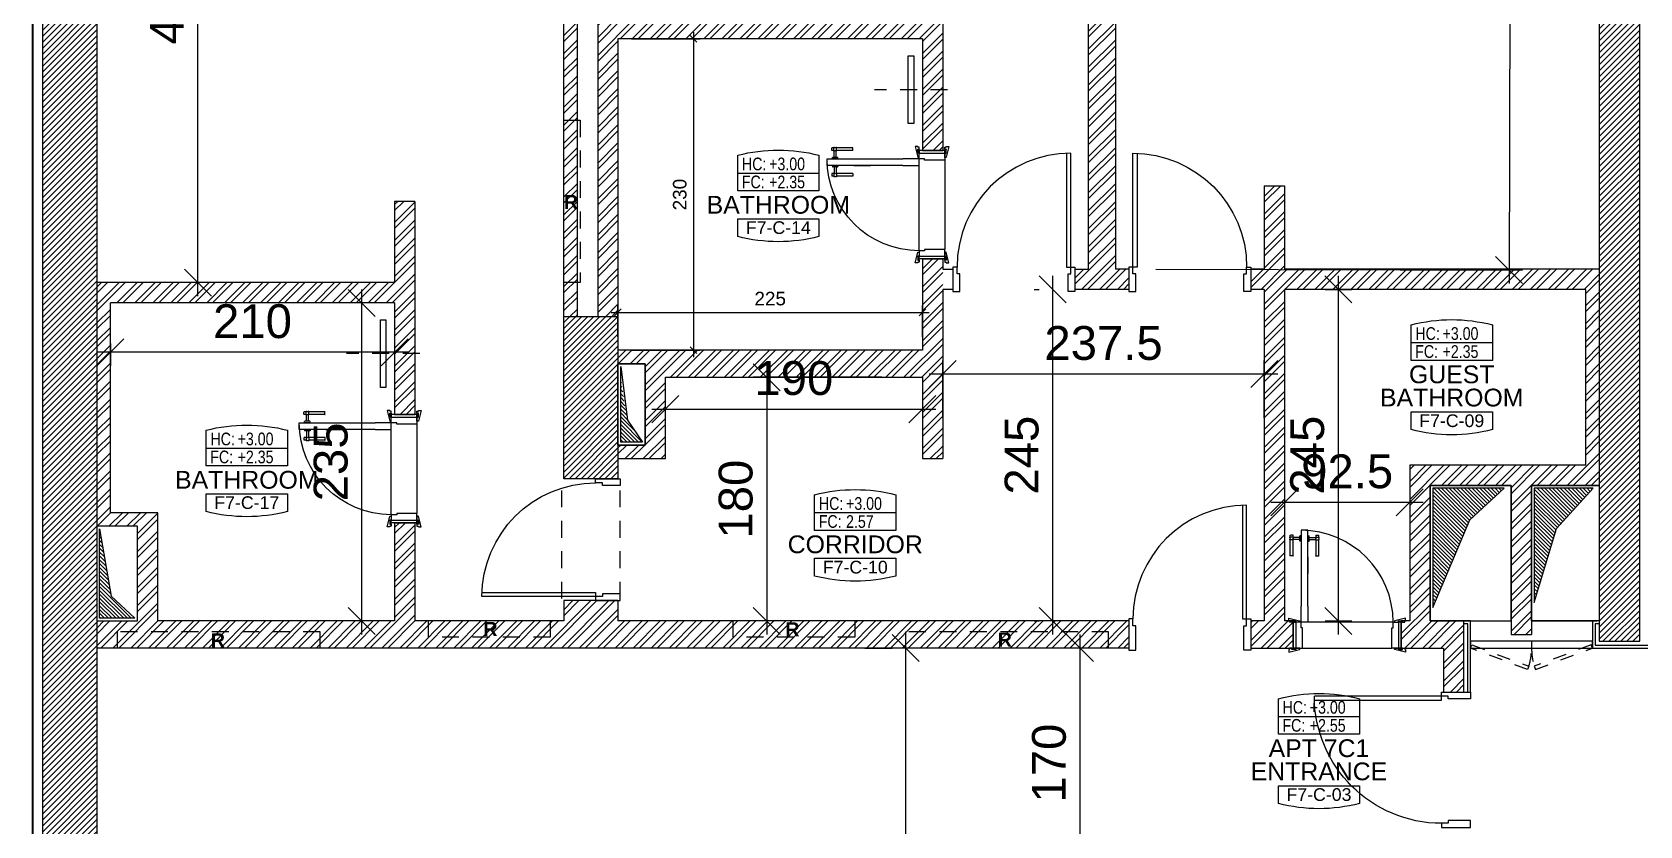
# Model space of a CAD drawing. Header units: metres. Extents: x 0 to 44.4, y -5.9 to 58.5.
# Drawn here: x 0 to 11.88, y 10.29 to 16.15 of the extents above; entities that cross this region are included whole.
import ezdxf
from ezdxf.enums import TextEntityAlignment as Align

# ---------------------------------------------------------------- set-up
doc = ezdxf.new("R2010")
doc.units = ezdxf.units.M
doc.header["$MEASUREMENT"] = 0
doc.header["$PDMODE"] = 3
doc.header["$PDSIZE"] = 0.3
doc.linetypes.add('HIDDEN', pattern=[0.375, 0.25, -0.125])
doc.linetypes.add('HIDDEN2', pattern=[0.1875, 0.125, -0.0625])
doc.layers.get('0').update_dxf_attribs({"linetype": 'CONTINUOUS'})
doc.layers.get('DEFPOINTS').update_dxf_attribs({"linetype": 'CONTINUOUS'})
for name, color, linetype in [('A-ANNO-IDTAG', 7, 'CONTINUOUS'), ('a-dim', 3, 'CONTINUOUS'), ('A-DOORS', 1, 'CONTINUOUS'), ('A-HATCH-CONC', 8, 'CONTINUOUS'), ('A-HATCH-WALL', 8, 'CONTINUOUS'), ('A-heater', 61, 'CONTINUOUS'), ('A-HEATER-axis', 5, 'HIDDEN'), ('A-PORTE', 1, 'CONTINUOUS'), ('A-PROJ-TIL-BATH', 8, 'CONTINUOUS'), ('A-proj-wood', 5, 'CONTINUOUS'), ('A-PROJ1H', 8, 'HIDDEN2'), ('A-PROJECTION', 8, 'CONTINUOUS'), ('A-RADIATEUR HIDDEN', 4, 'HIDDEN2'), ('A-REVETEMENT', 1, 'CONTINUOUS'), ('A-sect-marble', 1, 'CONTINUOUS'), ('a-shaft', 251, 'CONTINUOUS'), ('A-WALL', 4, 'CONTINUOUS'), ('Parcelle$0$N-PLOT', 5, 'CONTINUOUS'), ('S-2ND-3RD-4-5-6TH$0$N-PLOT', 5, 'CONTINUOUS'), ('S-7TH$0$A-SHAFT 7-8', 8, 'CONTINUOUS'), ('S-7TH$0$A-STR 7-8TH', 2, 'CONTINUOUS'), ('S-7TH$0$N-PLOT', 5, 'CONTINUOUS')]:
    doc.layers.add(name, color=color, linetype=linetype)
doc.styles.add('A100-STEXT', font='ARIAL.TTF', dxfattribs={"height": 0.25})
doc.styles.add('BLOCK', font='ARIAL.TTF', dxfattribs={"width": 0.8, "height": 0.25})
doc.styles.get("Standard").update_dxf_attribs({"font": 'ARIALBD.TTF'})
doc.styles.add('STYLE1', font='ARIAL.TTF')
doc.dimstyles.new('A100-DIM', dxfattribs={"dimtxt": 0.25, "dimasz": 0.2, "dimexe": 0.1, "dimexo": 0.3, "dimgap": 0.1, "dimtad": 1, "dimlfac": 100, "dimrnd": 0.5, "dimdsep": 46, "dimtxsty": 'A100-STEXT', "dimblk1": 'OBLIQUE', "dimblk2": 'OBLIQUE', "dimsah": 1, "dimcen": -0.05, "dimdle": 0.1, "dimclrd": 15, "dimclre": 15, "dimclrt": 256, "dimadec": 0, "dimazin": 0, "dimtfac": 0.28, "dimtix": 1, "dimtmove": 2, "dimatfit": 3, "dimldrblk": 'OBLIQUE', "dimfxl": 0, "dimtolj": 1, "dimarcsym": 0})
doc.dimstyles.new('A50-DIM', dxfattribs={"dimtxt": 0.1, "dimasz": 0.05, "dimexe": 0.05, "dimexo": 0.1, "dimgap": 0.05, "dimtad": 1, "dimlfac": 100, "dimrnd": 0.5, "dimdsep": 46, "dimtxsty": 'STYLE1', "dimblk": 'OBLIQUE', "dimcen": 0.05, "dimdle": 0.05, "dimclrd": 35, "dimclre": 35, "dimclrt": 256, "dimadec": 0, "dimazin": 0, "dimtfac": 1.4, "dimtix": 1, "dimtmove": 2, "dimatfit": 3, "dimldrblk": 'OPEN90', "dimfxl": 0, "dimtolj": 1, "dimarcsym": 0})
pattern_1 = [(315, (0, 0), (0.014142136, 0.014142136), [])]

# ---------------------------------------------------------------- blocks, each defined once
blk = doc.blocks.new('IDTAG_2')
at = {"color": 7}
blk.add_line((-0.4, -0.141), (0.4, -0.141), dxfattribs=at)
for points in [[(-0.4, 0.366), (-0.4, 0.716, -0.128676), (0.4, 0.716), (0.4, 0.366)], [(0.4, -0.141), (0.4, -0.316, -0.128676), (-0.4, -0.316), (-0.4, -0.141)]]:
    blk.add_lwpolyline(points, format="xyb", dxfattribs=at)
blk.add_lwpolyline([(-0.4, 0.541), (0.4, 0.541), (0.4, 0.366), (-0.4, 0.366)], close=True, dxfattribs=at)
at = {"color": 7, "style": 'BLOCK', "width": 0.8}
for s, p in [('HC:', (-0.358, 0.568)), ('FC:', (-0.36, 0.391))]:
    blk.add_text(s, height=0.125, dxfattribs=at).set_placement(p)
for p in [(-0.09, 0.568), (-0.09, 0.39)]:
    blk.add_attdef('+0.000', p, '', height=0.125, dxfattribs=at)
at = {"color": 7, "style": 'BLOCK'}
for tag, height, p in [('NAME', 0.175, (0, 0.228)), ('NAME', 0.175, (0, 0)), ('ROOM', 0.125, (0, -0.228))]:
    blk.add_attdef(tag, text='', height=height, dxfattribs=at).set_placement(p, align=Align.MIDDLE)
blk = doc.blocks.new('IDTAG')
at = {"color": 7}
blk.add_line((-0.008, -0.0055), (0.008, -0.0055), dxfattribs=at)
for points in [[(-0.008, 0), (-0.008, 0.007, -0.128676), (0.008, 0.007), (0.008, 0)], [(0.008, -0.0055), (0.008, -0.009, -0.128676), (-0.008, -0.009), (-0.008, -0.0055)]]:
    blk.add_lwpolyline(points, format="xyb", dxfattribs=at)
blk.add_lwpolyline([(-0.008, 0.0035), (0.008, 0.0035), (0.008, 0), (-0.008, 0)], close=True, dxfattribs=at)
at = {"color": 7, "style": 'BLOCK', "width": 0.8}
for s, p in [('HC:', (-0.00716, 0.00404)), ('FC:', (-0.00719, 0.0005))]:
    blk.add_text(s, height=0.0025, dxfattribs=at).set_placement(p)
for p in [(-0.00181, 0.00405), (-0.00181, 0.00049)]:
    blk.add_attdef('+0.000', p, '', height=0.0025, dxfattribs=at)
at = {"color": 7, "style": 'BLOCK'}
for tag, height, p in [('NAME', 0.0035, (0, -0.00275)), ('ROOM', 0.0025, (0, -0.00725))]:
    blk.add_attdef(tag, text='', height=height, dxfattribs=at).set_placement(p, align=Align.MIDDLE)
blk = doc.blocks.new('P90E18D')
at = {"layer": 'A-PORTE'}
for p, q in [((0, 0), (0.05, 0)), ((0, -0.18), (0, 0)), ((0.05, 0), (0.05, -0.13)), ((0.9, 0), (0.85, 0)), ((0.85, 0), (0.85, -0.13)), ((0.9, -0.18), (0.9, 0)), ((0.03, -0.18), (0, -0.18)), ((0.06, -0.18), (0.02, -0.18)), ((0.05, -0.13), (0.03, -0.13)), ((0.03, -0.13), (0.03, -0.18)), ((0.03, -0.18), (0.03, -1.02)), ((0.06, -1.02), (0.06, -0.18)), ((0.85, -0.13), (0.87, -0.13)), ((0.87, -0.13), (0.87, -0.18)), ((0.87, -0.18), (0.9, -0.18))]:
    blk.add_line(p, q, dxfattribs=at)
blk.add_arc((0.03, -0.18), 0.84, 270, 360, dxfattribs=at)
blk = doc.blocks.new('P90E23D')
at = {"layer": 'A-PORTE'}
for p, q in [((0, 0), (0, -0.05)), ((0.23, 0), (0, 0)), ((0.23, -0.03), (0.23, 0)), ((0, -0.05), (0.18, -0.05)), ((0.18, -0.05), (0.18, -0.03)), ((0.18, -0.03), (0.23, -0.03)), ((0, -0.9), (0, -0.85)), ((0, -0.85), (0.18, -0.85)), ((0.23, -0.9), (0, -0.9)), ((0.18, -0.85), (0.18, -0.87)), ((0.18, -0.87), (0.23, -0.87)), ((1.07, -0.84), (0.23, -0.84)), ((0.23, -0.84), (0.23, -0.88)), ((0.23, -0.87), (1.07, -0.87)), ((0.23, -0.87), (0.23, -0.9))]:
    blk.add_line(p, q, dxfattribs=at)
blk.add_arc((0.23, -0.87), 0.84, 0, 90, dxfattribs=at)
blk = doc.blocks.new('P100E21.5D')
at = {"layer": 'A-PORTE'}
for p, q in [((0.03, 0.215), (0.03, 1.155)), ((0.06, 1.155), (0.06, 0.215)), ((0.03, 0.215), (0, 0.215)), ((0, 0.215), (0, 0)), ((0.06, 0.215), (0.02, 0.215)), ((0.03, 0.165), (0.03, 0.215)), ((0.05, 0.165), (0.03, 0.165)), ((0.05, 0), (0.05, 0.165)), ((0.95, 0), (0.95, 0.165)), ((0.95, 0.165), (0.97, 0.165)), ((0.97, 0.215), (1, 0.215)), ((0.97, 0.165), (0.97, 0.215)), ((1, 0.215), (1, 0)), ((0, 0), (0.05, 0)), ((1, 0), (0.95, 0))]:
    blk.add_line(p, q, dxfattribs=at)
blk.add_arc((0.03, 0.215), 0.94, 0, 90, dxfattribs=at)
blk = doc.blocks.new('A$C45807027')
at = {"layer": 'A-DOORS'}
for p, q in [((0, 0.009), (-0.009, -0.019)), ((-0.009, 0.009), (0, -0.019)), ((0.19, 0.009), (0.199, -0.019)), ((0.199, 0.009), (0.19, -0.019)), ((0.68, 0.02), (0.8, 0.02)), ((0.68, 0), (0.68, 0.019)), ((0.8, -0.003), (0.8, 0.023)), ((0.8, 0.023), (0.805, 0.023)), ((0.815, 0.023), (0.82, 0.023)), ((0.82, -0.003), (0.82, 0.023)), ((0.82, 0.02), (0.834, 0.02)), ((0.835, 0), (0.835, 0.019)), ((0.19, -0.11), (0.19, -0.06)), ((0.19, -0.06), (0.31, -0.06)), ((0.31, -0.11), (0.19, -0.11)), ((0.75, -0.06), (0.31, -0.06)), ((0.31, -0.11), (0.75, -0.11)), ((0.673, -0.06), (0.55, -0.06)), ((0.673, -0.11), (0.55, -0.11)), ((0.68, 0), (0.8, 0)), ((0.87, -0.06), (0.75, -0.06)), ((0.75, -0.11), (0.87, -0.11)), ((0.79, -0.06), (0.79, -0.052)), ((0.79, -0.06), (0.83, -0.06)), ((0.79, -0.11), (0.79, -0.118)), ((0.79, -0.11), (0.83, -0.11)), ((0.792, -0.05), (0.828, -0.05)), ((0.8, -0.003), (0.802, -0.003)), ((0.802, -0.05), (0.802, -0.003)), ((0.817, -0.05), (0.817, -0.003)), ((0.817, -0.003), (0.82, -0.003)), ((0.82, 0), (0.834, 0)), ((0.83, -0.06), (0.83, -0.052)), ((0.83, -0.11), (0.83, -0.118)), ((0.87, -0.11), (0.87, -0.06)), ((0.68, -0.17), (0.68, -0.189)), ((0.68, -0.17), (0.8, -0.17)), ((0.68, -0.19), (0.8, -0.19)), ((0.792, -0.12), (0.828, -0.12)), ((0.8, -0.167), (0.8, -0.193)), ((0.8, -0.167), (0.802, -0.167)), ((0.8, -0.193), (0.805, -0.193)), ((0.802, -0.12), (0.802, -0.167)), ((0.815, -0.193), (0.82, -0.193)), ((0.817, -0.12), (0.817, -0.167)), ((0.817, -0.167), (0.82, -0.167)), ((0.82, -0.167), (0.82, -0.193)), ((0.82, -0.17), (0.834, -0.17)), ((0.82, -0.19), (0.834, -0.19)), ((0.835, -0.17), (0.835, -0.189)), ((0, -0.809), (-0.009, -0.781)), ((-0.009, -0.809), (0, -0.781)), ((0.19, -0.809), (0.199, -0.781)), ((0.199, -0.809), (0.19, -0.781))]:
    blk.add_line(p, q, dxfattribs=at)
at = {"layer": 'A-DOORS', "color": 8}
for p, q in [((0, -0.07), (0, -0.73)), ((0.19, -0.74), (0.19, -0.06))]:
    blk.add_line(p, q, dxfattribs=at)
at = {"layer": 'A-DOORS'}
for points in [[(0, 0.01), (0, 0.025), (-0.01, 0.025), (-0.01, 0.03), (-0.03, 0.03), (-0.01, -0.048, 0.381769), (-0.008, -0.05), (0, -0.05), (0, -0.02), (-0.01, -0.02), (-0.01, 0.01), (0, 0.01)], [(0.19, 0.01), (0.19, 0.025), (0.2, 0.025), (0.2, 0.03), (0.22, 0.03), (0.2, -0.048, -0.381769), (0.198, -0.05), (0.19, -0.05), (0.19, -0.02), (0.2, -0.02), (0.2, 0.01), (0.19, 0.01)], [(0, -0.81), (0, -0.825), (-0.01, -0.825), (-0.01, -0.83), (-0.03, -0.83), (-0.01, -0.752, -0.381769), (-0.008, -0.75), (0, -0.75), (0, -0.78), (-0.01, -0.78), (-0.01, -0.81), (0, -0.81)], [(0.19, -0.81), (0.19, -0.825), (0.2, -0.825), (0.2, -0.83), (0.22, -0.83), (0.2, -0.752, 0.381769), (0.198, -0.75), (0.19, -0.75), (0.19, -0.78), (0.2, -0.78), (0.2, -0.81), (0.19, -0.81)]]:
    blk.add_lwpolyline(points, format="xyb", dxfattribs=at)
for points in [[(0, 0.009), (0, -0.019), (-0.009, -0.019), (-0.009, 0.009)], [(0.19, 0.009), (0.19, -0.019), (0.199, -0.019), (0.199, 0.009)], [(0, -0.809), (0, -0.781), (-0.009, -0.781), (-0.009, -0.809)], [(0.19, -0.809), (0.19, -0.781), (0.199, -0.781), (0.199, -0.809)]]:
    blk.add_lwpolyline(points, close=True, dxfattribs=at)
for points in [[(0, 0), (0.19, 0), (0.19, -0.02), (0, -0.02), (0, 0)], [(0.19, -0.02), (0, -0.02), (0, -0.07), (0.15, -0.07)], [(0.15, -0.07), (0.15, -0.06), (0.19, -0.06), (0.19, -0.02)], [(0.19, -0.78), (0, -0.78), (0, -0.73), (0.15, -0.73)], [(0, -0.8), (0.19, -0.8), (0.19, -0.78), (0, -0.78), (0, -0.8)], [(0.15, -0.73), (0.15, -0.74), (0.19, -0.74), (0.19, -0.78)]]:
    blk.add_lwpolyline(points, dxfattribs=at)
blk.add_arc((0.19, -0.06), 0.68, 270.0254, 359.9746, dxfattribs=at)
at = {"layer": 'A-DOORS', "extrusion": (0, 0, -1)}
for centre, major_axis, start_param, end_param in [((0.68, 0.019), (-0.000354, 0.000354), 5.497787, 7.068583), ((0.68, 0), (0.000354, 0.000354), 2.356194, 3.926991), ((0.81, 0.031), (-0.00642, 0.00642), 3.344077, 4.509904), ((0.834, 0.019), (0.000354, 0.000354), -0.785398, 0.785398), ((0.834, 0), (-0.000354, 0.000354), 2.356194, 3.926991), ((0.792, -0.052), (-0.00141, 0.00141), 5.497787, 7.068583), ((0.792, -0.118), (-0.00141, 0.00141), 3.926991, 5.497787), ((0.81, -0.021), (-0.0138, 0.0138), 0.390607, 1.180189), ((0.828, -0.052), (0.00141, 0.00141), -0.785398, 0.785398), ((0.828, -0.118), (-0.00141, 0.00141), 2.356194, 3.926991), ((0.68, -0.17), (-0.000354, 0.000354), 5.497787, 7.068583), ((0.68, -0.189), (0.000354, 0.000354), 2.356194, 3.926991), ((0.81, -0.149), (-0.0138, 0.0138), 3.5322, 4.321782), ((0.81, -0.201), (-0.00642, 0.00642), 0.202485, 1.368312), ((0.834, -0.17), (0.000354, 0.000354), -0.785398, 0.785398), ((0.834, -0.189), (0.000354, 0.000354), 0.785398, 2.356194)]:
    blk.add_ellipse(centre, major_axis=major_axis, ratio=1, start_param=start_param, end_param=end_param, dxfattribs=at)
blk = doc.blocks.new('A$C1C8D3502')
at = {"layer": 'A-heater'}
blk.add_lwpolyline([(0, -0.5), (0, 0), (-0.04, 0), (-0.04, -0.5)], close=True, dxfattribs=at)
at = {"layer": 'A-HEATER-axis', "ltscale": 0.5}
blk.add_line((-0.29, -0.25), (0.25, -0.25), dxfattribs=at)
blk = doc.blocks.new('_OBLIQUE')
at = {"color": 0, "linetype": 'ByBlock'}
blk.add_line((-0.5, -0.5), (0.5, 0.5), dxfattribs=at)
blk = doc.blocks.new('*D972')
at = {"layer": 'a-dim', "color": 15, "lineweight": -2}
for p, q in [((7.741, 11.7), (7.741, 9.8)), ((7.653, 11.6), (7.641, 11.6)), ((7.653, 9.9), (7.641, 9.9))]:
    blk.add_line(p, q, dxfattribs=at)
at = {"layer": 'DEFPOINTS', "color": 0}
for p in [(7.953, 11.6), (7.741, 9.9), (7.953, 9.9)]:
    blk.add_point(p, dxfattribs=at)
at = {"layer": 'a-dim', "color": 15, "lineweight": -2, "xscale": 0.2, "yscale": 0.2, "zscale": 0.2}
for p, rotation in [((7.741, 11.6), 90), ((7.741, 9.9), 270)]:
    blk.add_blockref('_OBLIQUE', p, dxfattribs=dict(at, rotation=rotation))
at = {"layer": 'a-dim', "insert": (7.514, 10.75), "char_height": 0.25, "attachment_point": 5, "rotation": 90, "style": 'A100-STEXT'}
blk.add_mtext('\\A1;170', dxfattribs=at)
blk = doc.blocks.new('*D974')
at = {"layer": 'a-dim', "color": 15, "lineweight": -2}
for p, q in [((6.453, 11.7), (6.453, 5.715)), ((6.153, 11.6), (6.353, 11.6)), ((6.153, 5.815), (6.353, 5.815))]:
    blk.add_line(p, q, dxfattribs=at)
at = {"layer": 'DEFPOINTS', "color": 0}
for p in [(6.453, 11.6), (6.453, 5.815), (6.453, 5.815)]:
    blk.add_point(p, dxfattribs=at)
at = {"layer": 'a-dim', "color": 15, "lineweight": -2, "xscale": 0.2, "yscale": 0.2, "zscale": 0.2}
for p, rotation in [((6.453, 11.6), 90), ((6.453, 5.815), 270)]:
    blk.add_blockref('_OBLIQUE', p, dxfattribs=dict(at, rotation=rotation))
at = {"layer": 'a-dim', "insert": (6.226, 8.707), "char_height": 0.25, "attachment_point": 5, "rotation": 90, "style": 'A100-STEXT'}
blk.add_mtext('\\A1;578.5', dxfattribs=at)
blk = doc.blocks.new('*D975')
at = {"layer": 'a-dim', "color": 15, "lineweight": -2}
for p, q in [((2.378, 14.15), (2.334, 14.15)), ((2.434, 14.25), (2.434, 11.7)), ((2.378, 11.8), (2.334, 11.8))]:
    blk.add_line(p, q, dxfattribs=at)
at = {"layer": 'DEFPOINTS', "color": 0}
for p in [(2.678, 14.15), (2.434, 11.8), (2.678, 11.8)]:
    blk.add_point(p, dxfattribs=at)
at = {"layer": 'a-dim', "color": 15, "lineweight": -2, "xscale": 0.2, "yscale": 0.2, "zscale": 0.2}
for p, rotation in [((2.434, 14.15), 90), ((2.434, 11.8), 270)]:
    blk.add_blockref('_OBLIQUE', p, dxfattribs=dict(at, rotation=rotation))
at = {"layer": 'a-dim', "insert": (2.207, 12.975), "char_height": 0.25, "attachment_point": 5, "rotation": 90, "style": 'A100-STEXT'}
blk.add_mtext('\\A1;235', dxfattribs=at)
blk = doc.blocks.new('*D976')
at = {"layer": 'a-dim', "color": 15, "lineweight": -2}
for p, q in [((2.778, 13.785), (0.478, 13.785)), ((0.578, 13.85), (0.578, 13.685)), ((2.678, 13.85), (2.678, 13.685))]:
    blk.add_line(p, q, dxfattribs=at)
at = {"layer": 'DEFPOINTS', "color": 0}
for p in [(0.578, 14.15), (2.678, 14.15), (0.578, 13.785)]:
    blk.add_point(p, dxfattribs=at)
at = {"layer": 'a-dim', "color": 15, "lineweight": -2, "xscale": 0.2, "yscale": 0.2, "zscale": 0.2}
for p, rotation in [((0.578, 13.785), 180.0000000000066), ((2.678, 13.785), 6.6347e-12)]:
    blk.add_blockref('_OBLIQUE', p, dxfattribs=dict(at, rotation=rotation))
at = {"layer": 'a-dim', "insert": (1.628, 14.013), "char_height": 0.25, "attachment_point": 5, "style": 'A100-STEXT'}
blk.add_mtext('\\A1;210', dxfattribs=at)
blk = doc.blocks.new('*D977')
at = {"layer": 'a-dim', "color": 15, "lineweight": -2}
for p, q in [((1.225, 14.2), (1.225, 18.5)), ((2.378, 18.4), (1.125, 18.4)), ((2.378, 14.3), (1.125, 14.3))]:
    blk.add_line(p, q, dxfattribs=at)
at = {"layer": 'DEFPOINTS', "color": 0}
for p in [(1.225, 18.4), (2.678, 18.4), (2.678, 14.3)]:
    blk.add_point(p, dxfattribs=at)
at = {"layer": 'a-dim', "color": 15, "lineweight": -2, "xscale": 0.2, "yscale": 0.2, "zscale": 0.2}
for p, rotation in [((1.225, 18.4), 90), ((1.225, 14.3), 270)]:
    blk.add_blockref('_OBLIQUE', p, dxfattribs=dict(at, rotation=rotation))
at = {"layer": 'a-dim', "insert": (0.997, 16.35), "char_height": 0.25, "attachment_point": 5, "rotation": 90, "style": 'A100-STEXT'}
blk.add_mtext('\\A1;410', dxfattribs=at)
blk = doc.blocks.new('*D982')
at = {"layer": 'a-dim', "color": 15, "lineweight": -2}
for p, q in [((10.928, 20.458), (10.912, 14.293)), ((8.318, 20.364), (11.027, 20.357)), ((8.303, 14.399), (11.012, 14.392))]:
    blk.add_line(p, q, dxfattribs=at)
at = {"layer": 'DEFPOINTS', "color": 0}
for p in [(8.018, 20.365), (8.003, 14.4), (10.912, 14.393)]:
    blk.add_point(p, dxfattribs=at)
at = {"layer": 'a-dim', "color": 15, "lineweight": -2, "xscale": 0.2, "yscale": 0.2, "zscale": 0.2}
for p, rotation in [((10.927, 20.358), 89.85592039207377), ((10.912, 14.393), 269.8559203920738)]:
    blk.add_blockref('_OBLIQUE', p, dxfattribs=dict(at, rotation=rotation))
at = {"layer": 'a-dim', "insert": (10.692, 17.376), "char_height": 0.25, "attachment_point": 5, "rotation": 89.8559, "style": 'A100-STEXT'}
blk.add_mtext('\\A1;596.5', dxfattribs=at)
blk = doc.blocks.new('*D983')
at = {"layer": 'a-dim', "color": 15, "lineweight": -2}
for p, q in [((10.278, 12.676), (9.153, 12.676)), ((9.253, 12.65), (9.253, 12.576)), ((10.178, 12.65), (10.178, 12.576))]:
    blk.add_line(p, q, dxfattribs=at)
at = {"layer": 'DEFPOINTS', "color": 0}
for p in [(9.253, 12.95), (10.178, 12.95), (9.253, 12.676)]:
    blk.add_point(p, dxfattribs=at)
at = {"layer": 'a-dim', "color": 15, "lineweight": -2, "xscale": 0.2, "yscale": 0.2, "zscale": 0.2}
for p, rotation in [((9.253, 12.676), 179.9999999995066), ((10.178, 12.676), 359.9999999995066)]:
    blk.add_blockref('_OBLIQUE', p, dxfattribs=dict(at, rotation=rotation))
at = {"layer": 'a-dim', "insert": (9.716, 12.904), "char_height": 0.25, "attachment_point": 5, "style": 'A100-STEXT'}
blk.add_mtext('\\A1;92.5', dxfattribs=at)
blk = doc.blocks.new('*D984')
at = {"layer": 'a-dim', "color": 15, "lineweight": -2}
for p, q in [((9.65, 14.35), (9.65, 11.7)), ((9.553, 14.25), (9.75, 14.25)), ((9.553, 11.8), (9.75, 11.8))]:
    blk.add_line(p, q, dxfattribs=at)
at = {"layer": 'DEFPOINTS', "color": 0}
for p in [(9.253, 14.25), (9.253, 11.8), (9.65, 11.8)]:
    blk.add_point(p, dxfattribs=at)
at = {"layer": 'a-dim', "color": 15, "lineweight": -2, "xscale": 0.2, "yscale": 0.2, "zscale": 0.2}
for p, rotation in [((9.65, 14.25), 90), ((9.65, 11.8), 270)]:
    blk.add_blockref('_OBLIQUE', p, dxfattribs=dict(at, rotation=rotation))
at = {"layer": 'a-dim', "insert": (9.422, 13.025), "char_height": 0.25, "attachment_point": 5, "rotation": 90, "style": 'A100-STEXT'}
blk.add_mtext('\\A1;245', dxfattribs=at)
blk = doc.blocks.new('*D985')
at = {"layer": 'A-HATCH-WALL', "color": 35, "lineweight": -2, "ltscale": 4}
for p, q in [((4.428, 16.1), (4.936, 16.1)), ((4.886, 16.15), (4.886, 13.75)), ((4.428, 13.8), (4.936, 13.8))]:
    blk.add_line(p, q, dxfattribs=at)
at = {"layer": 'DEFPOINTS', "color": 0, "ltscale": 4}
for p in [(4.328, 16.1), (4.328, 13.8), (4.886, 13.8)]:
    blk.add_point(p, dxfattribs=at)
at = {"layer": 'A-HATCH-WALL', "color": 35, "lineweight": -2, "ltscale": 4, "xscale": 0.05, "yscale": 0.05, "zscale": 0.05}
for p, rotation in [((4.886, 16.1), 90), ((4.886, 13.8), 270)]:
    blk.add_blockref('_OBLIQUE', p, dxfattribs=dict(at, rotation=rotation))
at = {"layer": 'A-HATCH-WALL', "ltscale": 4, "insert": (4.785, 14.95), "char_height": 0.1, "attachment_point": 5, "rotation": 90, "style": 'STYLE1'}
blk.add_mtext('\\A1;230', dxfattribs=at)
blk = doc.blocks.new('_Open90')
at = {"color": 0, "linetype": 'ByBlock', "lineweight": -2}
for p, q in [((0, 0), (-1, 0)), ((-0.5, 0.5), (0, 0)), ((0, 0), (-0.5, -0.5))]:
    blk.add_line(p, q, dxfattribs=at)
blk = doc.blocks.new('*D986')
at = {"layer": 'A-HATCH-WALL', "color": 35, "lineweight": -2, "ltscale": 4}
for p, q in [((4.278, 14.08), (6.628, 14.08)), ((4.328, 13.9), (4.328, 14.13)), ((6.578, 13.9), (6.578, 14.13))]:
    blk.add_line(p, q, dxfattribs=at)
at = {"layer": 'DEFPOINTS', "color": 0, "ltscale": 4}
for p in [(6.578, 14.08), (4.328, 13.8), (6.578, 13.8)]:
    blk.add_point(p, dxfattribs=at)
at = {"layer": 'A-HATCH-WALL', "color": 35, "lineweight": -2, "ltscale": 4, "xscale": 0.05, "yscale": 0.05, "zscale": 0.05, "rotation": 180}
blk.add_blockref('_OBLIQUE', (4.328, 14.08), dxfattribs=at)
at = {"layer": 'A-HATCH-WALL', "color": 35, "lineweight": -2, "ltscale": 4, "xscale": 0.05, "yscale": 0.05, "zscale": 0.05}
blk.add_blockref('_OBLIQUE', (6.578, 14.08), dxfattribs=at)
at = {"layer": 'A-HATCH-WALL', "ltscale": 4, "insert": (5.453, 14.181), "char_height": 0.1, "attachment_point": 5, "style": 'STYLE1'}
blk.add_mtext('\\A1;225', dxfattribs=at)
blk = doc.blocks.new('*D987')
at = {"layer": 'a-dim', "color": 15, "lineweight": -2}
for p, q in [((4.578, 13.365), (6.678, 13.365)), ((4.678, 13.3), (4.678, 13.265)), ((6.578, 13.3), (6.578, 13.265))]:
    blk.add_line(p, q, dxfattribs=at)
at = {"layer": 'DEFPOINTS', "color": 0}
for p in [(4.678, 13.6), (6.578, 13.6), (6.578, 13.365)]:
    blk.add_point(p, dxfattribs=at)
at = {"layer": 'a-dim', "color": 15, "lineweight": -2, "xscale": 0.2, "yscale": 0.2, "zscale": 0.2, "rotation": 180}
blk.add_blockref('_OBLIQUE', (4.678, 13.365), dxfattribs=at)
at = {"layer": 'a-dim', "color": 15, "lineweight": -2, "xscale": 0.2, "yscale": 0.2, "zscale": 0.2}
blk.add_blockref('_OBLIQUE', (6.578, 13.365), dxfattribs=at)
at = {"layer": 'a-dim', "insert": (5.628, 13.593), "char_height": 0.25, "attachment_point": 5, "style": 'A100-STEXT'}
blk.add_mtext('\\A1;190', dxfattribs=at)
blk = doc.blocks.new('*D988')
at = {"layer": 'a-dim', "color": 15, "lineweight": -2}
for p, q in [((5.427, 13.7), (5.427, 11.7)), ((6.278, 13.6), (5.327, 13.6)), ((6.278, 11.8), (5.327, 11.8))]:
    blk.add_line(p, q, dxfattribs=at)
at = {"layer": 'DEFPOINTS', "color": 0}
for p in [(6.578, 13.6), (5.427, 11.8), (6.578, 11.8)]:
    blk.add_point(p, dxfattribs=at)
at = {"layer": 'a-dim', "color": 15, "lineweight": -2, "xscale": 0.2, "yscale": 0.2, "zscale": 0.2}
for p, rotation in [((5.427, 13.6), 90), ((5.427, 11.8), 270)]:
    blk.add_blockref('_OBLIQUE', p, dxfattribs=dict(at, rotation=rotation))
at = {"layer": 'a-dim', "insert": (5.199, 12.7), "char_height": 0.25, "attachment_point": 5, "rotation": 90, "style": 'A100-STEXT'}
blk.add_mtext('\\A1;180', dxfattribs=at)
blk = doc.blocks.new('*D989')
at = {"layer": 'a-dim', "color": 15, "lineweight": -2}
for p, q in [((6.728, 13.3), (6.728, 13.725)), ((9.103, 13.3), (9.103, 13.725)), ((6.628, 13.625), (9.203, 13.625))]:
    blk.add_line(p, q, dxfattribs=at)
at = {"layer": 'DEFPOINTS', "color": 0}
for p in [(9.103, 13.625), (6.728, 13), (9.103, 13)]:
    blk.add_point(p, dxfattribs=at)
at = {"layer": 'a-dim', "color": 15, "lineweight": -2, "xscale": 0.2, "yscale": 0.2, "zscale": 0.2, "rotation": 180}
blk.add_blockref('_OBLIQUE', (6.728, 13.625), dxfattribs=at)
at = {"layer": 'a-dim', "color": 15, "lineweight": -2, "xscale": 0.2, "yscale": 0.2, "zscale": 0.2}
blk.add_blockref('_OBLIQUE', (9.103, 13.625), dxfattribs=at)
at = {"layer": 'a-dim', "insert": (7.916, 13.852), "char_height": 0.25, "attachment_point": 5, "style": 'A100-STEXT'}
blk.add_mtext('\\A1;237.5', dxfattribs=at)
blk = doc.blocks.new('*D990')
at = {"layer": 'a-dim', "color": 15, "lineweight": -2}
for p, q in [((7.54, 14.35), (7.54, 11.7)), ((7.403, 14.25), (7.44, 14.25)), ((7.403, 11.8), (7.44, 11.8))]:
    blk.add_line(p, q, dxfattribs=at)
at = {"layer": 'DEFPOINTS', "color": 0}
for p in [(7.703, 14.25), (7.54, 11.8), (7.703, 11.8)]:
    blk.add_point(p, dxfattribs=at)
at = {"layer": 'a-dim', "color": 15, "lineweight": -2, "xscale": 0.2, "yscale": 0.2, "zscale": 0.2}
for p, rotation in [((7.54, 14.25), 90), ((7.54, 11.8), 270)]:
    blk.add_blockref('_OBLIQUE', p, dxfattribs=dict(at, rotation=rotation))
at = {"layer": 'a-dim', "insert": (7.312, 13.025), "char_height": 0.25, "attachment_point": 5, "rotation": 90, "style": 'A100-STEXT'}
blk.add_mtext('\\A1;245', dxfattribs=at)

msp = doc.modelspace()

# ---------------------------------------------------------------- hatches: boundary and pattern name
at = {"layer": 'A-HATCH-CONC', "ltscale": 4}
h = msp.add_hatch(dxfattribs=at)
h.set_pattern_fill('ANSI31', color=256, scale=0.25, style=0)
h.paths.add_polyline_path([(0.47837, 19.98), (0.07837, 19.98), (0.07837, 3.57), (2.02837, 3.57), (4.22837, 3.87), (4.22837, 5.8), (3.92837, 5.8), (3.92837, 4.13187), (2.00801, 3.87), (0.47837, 3.87)])
h = msp.add_hatch(dxfattribs=at)
h.set_pattern_fill('ANSI31', color=256, scale=0.25, style=0)
h.paths.add_polyline_path([(11.87837, 17.25), (15.47837, 17.25), (15.47837, 11.65), (15.77837, 11.65), (15.77837, 19.28), (15.47837, 19.28), (15.47837, 17.55), (11.87837, 17.55), (11.87837, 19.28), (11.57837, 19.28), (11.57837, 11.65), (11.87837, 11.65)])
h = msp.add_hatch(dxfattribs=at)
h.set_pattern_fill('ANSI31', color=256, scale=0.25, style=0)
h.paths.add_polyline_path([(4.32837, 14.05), (3.92837, 14.05), (3.92837, 12.85), (4.32837, 12.85)])
at = {"layer": 'A-HATCH-WALL'}
h = msp.add_hatch(dxfattribs=at)
h.set_pattern_fill('ANSI32', color=256, scale=0.25, style=0)
h.paths.add_polyline_path([(8.00337, 20.365), (7.80337, 20.365), (7.80337, 14.4), (7.70337, 14.4), (7.70337, 14.25), (8.10337, 14.25), (8.10337, 14.4), (8.00337, 14.4)])
h = msp.add_hatch(dxfattribs=at)
h.set_pattern_fill('ANSI32', color=256, scale=0.25, style=0)
h.paths.add_polyline_path([(4.32837, 16.1), (6.57837, 16.1), (6.57837, 15.725), (6.72837, 15.725), (6.72837, 16.85), (6.57837, 16.85), (6.57837, 16.25), (4.32837, 16.25), (4.32837, 17.25), (4.17837, 17.25), (4.17837, 14.05), (4.32837, 14.05)])
h.paths.add_polyline_path([(4.02837, 17.25), (3.92837, 17.25), (3.92837, 14.05), (4.02837, 14.05)])
h.paths.add_polyline_path([(6.72837, 15.725), (6.57837, 15.725), (6.57837, 15.275), (6.72837, 15.275)], flags=17)
h = msp.add_hatch(dxfattribs=at)
h.set_pattern_fill('ANSI32', color=256, scale=0.25, style=0)
h.paths.add_polyline_path([(10.57837, 11.8), (10.32837, 11.8), (10.32837, 12.8), (10.92837, 12.8), (10.92837, 11.7), (11.07837, 11.7), (11.07837, 12.8), (11.57837, 12.8), (11.57837, 14.4), (9.25337, 14.4), (9.25337, 15.015), (9.10337, 15.015), (9.10337, 14.4), (9.00337, 14.4), (9.00337, 14.25), (9.10337, 14.25), (9.10337, 11.8), (9.00337, 11.8), (9.00337, 11.6), (9.31587, 11.6), (9.31587, 11.8), (9.25337, 11.8), (9.25337, 14.25), (11.47837, 14.25), (11.47837, 12.95), (10.17837, 12.95), (10.17837, 11.8), (10.11587, 11.8), (10.11587, 11.6), (10.42837, 11.6), (10.42837, 11.275), (10.57837, 11.275)])
h = msp.add_hatch(dxfattribs=at)
h.set_pattern_fill('ANSI32', color=256, scale=0.25, style=0)
h.paths.add_polyline_path([(8.10337, 11.8), (4.32837, 11.8), (4.32837, 11.95), (3.92837, 11.95), (3.92837, 11.8), (2.82837, 11.8), (2.82837, 12.525), (2.67837, 12.525), (2.67837, 11.8), (0.92837, 11.8), (0.92837, 12.6), (0.57837, 12.6), (0.57837, 14.15), (2.67837, 14.15), (2.67837, 13.775), (2.82837, 13.775), (2.82837, 14.9), (2.67837, 14.9), (2.67837, 14.3), (0.47837, 14.3), (0.47837, 12.5), (0.77837, 12.5), (0.77837, 11.8), (0.47837, 11.8), (0.47837, 11.6), (8.10337, 11.6)])
h.paths.add_polyline_path([(2.82837, 13.775), (2.67837, 13.775), (2.67837, 13.325), (2.82837, 13.325)], flags=17)
h = msp.add_hatch(dxfattribs=at)
h.set_pattern_fill('ANSI32', color=256, scale=0.25, style=0)
h.paths.add_polyline_path([(4.67837, 13.6), (6.57837, 13.6), (6.57837, 13), (6.72837, 13), (6.72837, 14.475), (6.57837, 14.475), (6.57837, 13.8), (4.32837, 13.8), (4.32837, 13.7), (4.52837, 13.7), (4.52837, 13.1), (4.32837, 13.1), (4.32837, 13), (4.67837, 13)])
at = {"layer": 'a-shaft'}
h = msp.add_hatch(dxfattribs=at)
h.set_pattern_fill('_USER,_O', color=256, scale=0.02, angle=315, pattern_type=0)
h.set_pattern_definition([(315, (-338372.646732, -23742.271716), (0.0141421356237, 0.0141421356237), [])])
h.paths.add_polyline_path([(4.34837, 13.12), (4.50837, 13.12), (4.39784, 13.28401), (4.34837, 13.58)])
h = msp.add_hatch(dxfattribs=at)
h.set_pattern_fill('_USER', color=256, scale=0.02, angle=315, style=0, pattern_type=0)
h.set_pattern_definition(pattern_1)
h.paths.add_polyline_path([(10.62182, 12.54822), (10.87666, 12.78), (10.34837, 12.78), (10.34837, 11.899)])
h = msp.add_hatch(dxfattribs=at)
h.set_pattern_fill('_USER', color=256, scale=0.02, angle=315, style=0, pattern_type=0)
h.set_pattern_definition(pattern_1)
h.paths.add_polyline_path([(11.26259, 12.48321), (11.53308, 12.78), (11.09837, 12.78), (11.09837, 11.93618)])
h = msp.add_hatch(dxfattribs=at)
h.set_pattern_fill('_USER,_O', color=256, scale=0.02, angle=315, pattern_type=0)
h.set_pattern_definition([(315, (-338376.396732, -23743.371716), (0.0141421356237, 0.0141421356237), [])])
h.paths.add_polyline_path([(0.58365, 11.98401), (0.49837, 12.48), (0.49837, 11.82), (0.75837, 11.82)])

# ---------------------------------------------------------------- linework, layer by layer
at = {"layer": 'A-DOORS', "ltscale": 4}
msp.add_line((11.07837, 11.65), (11.07837, 11.6), dxfattribs=at)
at = {"layer": 'A-DOORS'}
msp.add_lwpolyline([(11.52837, 11.65), (10.62837, 11.65), (10.62837, 11.6), (11.52837, 11.6)], close=True, dxfattribs=at)
at = {"layer": 'A-DOORS', "linetype": 'HIDDEN2', "ltscale": 0.5}
for points in [[(10.63717, 11.6234), (11.05834, 11.4649), (11.04953, 11.44151), (10.62837, 11.6)], [(11.51956, 11.6234), (11.0984, 11.4649), (11.1072, 11.44151), (11.52837, 11.6)]]:
    msp.add_lwpolyline(points, close=True, dxfattribs=at)
for centre, start, end in [((10.59626, 11.60245), 343.4238, 359.709064), ((11.56048, 11.60245), 180.290936, 196.5762)]:
    msp.add_arc(centre, 0.48212, start, end, dxfattribs=at)
at = {"layer": 'A-PORTE'}
for p, q in [((7.64337, 15.255), (7.64337, 14.415)), ((7.67337, 14.415), (7.67337, 15.255)), ((6.83337, 14.415), (6.80337, 14.415)), ((6.80337, 14.415), (6.80337, 14.235)), ((6.83337, 14.365), (6.83337, 14.415)), ((7.64337, 14.415), (7.68337, 14.415)), ((7.67337, 14.415), (7.70337, 14.415)), ((7.67337, 14.365), (7.67337, 14.415)), ((7.70337, 14.415), (7.70337, 14.235)), ((6.85337, 14.365), (6.83337, 14.365)), ((6.85337, 14.235), (6.85337, 14.365)), ((7.65337, 14.235), (7.65337, 14.365)), ((7.65337, 14.365), (7.67337, 14.365)), ((6.80337, 14.235), (6.85337, 14.235)), ((7.70337, 14.235), (7.65337, 14.235))]:
    msp.add_line(p, q, dxfattribs=at)
msp.add_arc((7.67337, 14.415), 0.84, 90, 180, dxfattribs=at)
at = {"layer": 'A-proj-wood'}
for points in [[(10.62837, 11.275), (10.62837, 11.8), (10.57837, 11.8)], [(10.60837, 11.275), (10.60837, 11.78), (10.57837, 11.78)]]:
    msp.add_lwpolyline(points, dxfattribs=at)
at = {"layer": 'A-PROJ1H'}
for p, q in [((3.91337, 11.965), (3.91337, 12.835)), ((4.34337, 11.965), (4.34337, 12.835))]:
    msp.add_line(p, q, dxfattribs=at)
at = {"layer": 'A-PROJECTION', "ltscale": 4}
for p, q in [((10.59337, 11.8), (10.92837, 11.8)), ((11.07837, 11.8), (11.56337, 11.8))]:
    msp.add_line(p, q, dxfattribs=at)
at = {"layer": 'A-RADIATEUR HIDDEN'}
for points in [[(3.92837, 15.5), (4.04837, 15.5), (4.04837, 14.3), (3.92837, 14.3)], [(3.82837, 11.8), (3.82837, 11.68), (2.92837, 11.68), (2.92837, 11.8)], [(6.07837, 11.8), (6.07837, 11.68), (5.17837, 11.68), (5.17837, 11.8)], [(2.12837, 11.6), (2.12837, 11.72), (0.62837, 11.72), (0.62837, 11.6)], [(7.95337, 11.6), (7.95337, 11.72), (6.45337, 11.72), (6.45337, 11.6)]]:
    msp.add_lwpolyline(points, dxfattribs=at)
at = {"layer": 'A-REVETEMENT'}
msp.add_line((0.00837, 3.5), (0.00837, 20.05), dxfattribs=at)
at = {"layer": 'A-sect-marble'}
for points in [[(11.57837, 11.8), (11.52837, 11.8), (11.52837, 11.6), (11.97837, 11.6)], [(11.57837, 11.78), (11.54837, 11.78), (11.54837, 11.62), (11.97837, 11.62)]]:
    msp.add_lwpolyline(points, dxfattribs=at)
at = {"layer": 'a-shaft'}
for points in [[(4.34837, 13.68), (4.39784, 13.28401), (4.50837, 13.12), (4.34837, 13.12), (4.34837, 13.68)], [(0.49837, 12.48), (0.58365, 11.98401), (0.75837, 11.82), (0.49837, 11.82), (0.49837, 12.48)]]:
    msp.add_lwpolyline(points, dxfattribs=at)
for points in [[(10.87666, 12.78), (10.34837, 12.78), (10.34837, 11.899), (10.62182, 12.54822)], [(11.53308, 12.78), (11.09837, 12.78), (11.09837, 11.93618), (11.26259, 12.48321)]]:
    msp.add_lwpolyline(points, close=True, dxfattribs=at)
at = {"layer": 'A-WALL'}
for p, q in [((7.80337, 20.365), (7.80337, 14.4)), ((8.00337, 20.365), (8.00337, 14.4)), ((3.92837, 14.05), (3.92837, 17.25)), ((4.02837, 14.05), (4.02837, 17.25)), ((4.17837, 17.25), (4.17837, 14.05)), ((6.72837, 16.85), (6.72837, 15.275)), ((4.32837, 16.1), (4.32837, 14.05)), ((6.57837, 16.1), (4.32837, 16.1)), ((6.57837, 16.1), (6.57837, 15.275)), ((6.57837, 15.275), (6.72837, 15.275)), ((9.10337, 15.015), (9.25337, 15.015)), ((9.10337, 15.015), (9.10337, 14.4)), ((9.25337, 15.015), (9.25337, 14.4)), ((2.67837, 14.9), (2.67837, 14.3)), ((2.82837, 14.9), (2.67837, 14.9)), ((2.82837, 14.9), (2.82837, 13.325)), ((6.57837, 14.475), (6.72837, 14.475)), ((6.57837, 14.475), (6.57837, 13.8)), ((6.72837, 14.475), (6.72837, 14.4)), ((6.72837, 14.4), (6.80337, 14.4)), ((6.80337, 14.4), (6.80337, 14.25)), ((7.70337, 14.4), (7.70337, 14.25)), ((7.70337, 14.4), (7.80337, 14.4)), ((8.10337, 14.4), (8.00337, 14.4)), ((8.10337, 14.4), (8.10337, 14.25)), ((9.00337, 14.4), (9.00337, 14.25)), ((9.10337, 14.4), (9.00337, 14.4)), ((11.57837, 14.4), (9.25337, 14.4)), ((2.67837, 14.3), (0.47837, 14.3)), ((2.67837, 14.15), (0.57837, 14.15)), ((2.67837, 14.15), (2.67837, 13.325)), ((6.80337, 14.25), (6.72837, 14.25)), ((6.72837, 14.25), (6.72837, 13)), ((8.10337, 14.25), (7.70337, 14.25)), ((9.10337, 14.25), (9.00337, 14.25)), ((9.10337, 14.25), (9.10337, 11.8)), ((11.47837, 14.25), (9.25337, 14.25)), ((9.25337, 14.25), (9.25337, 11.8)), ((11.47837, 12.95), (11.47837, 14.25)), ((6.57837, 13.8), (4.32837, 13.8)), ((4.52837, 13.7), (4.32837, 13.7)), ((4.52837, 13.1), (4.52837, 13.7)), ((4.67837, 13), (4.67837, 13.6)), ((4.67837, 13.6), (6.57837, 13.6)), ((6.57837, 13.6), (6.57837, 13)), ((2.67837, 13.325), (2.82837, 13.325)), ((4.52837, 13.1), (4.32837, 13.1)), ((4.32837, 13), (4.67837, 13)), ((6.57837, 13), (6.72837, 13)), ((11.47837, 12.95), (10.17837, 12.95)), ((10.17837, 12.95), (10.17837, 11.8)), ((10.32837, 11.8), (10.32837, 12.8)), ((10.32837, 12.8), (10.92837, 12.8)), ((10.92837, 12.8), (10.92837, 11.7)), ((11.57837, 12.8), (11.07837, 12.8)), ((11.07837, 12.8), (11.07837, 11.7)), ((0.92837, 12.6), (0.57837, 12.6)), ((0.92837, 11.8), (0.92837, 12.6)), ((2.67837, 12.525), (2.82837, 12.525)), ((2.67837, 12.525), (2.67837, 11.8)), ((2.82837, 12.525), (2.82837, 11.8)), ((4.32837, 11.95), (3.92837, 11.95)), ((3.92837, 11.95), (3.92837, 11.8)), ((4.32837, 11.95), (4.32837, 11.8)), ((2.67837, 11.8), (0.92837, 11.8)), ((3.92837, 11.8), (2.82837, 11.8)), ((8.10337, 11.8), (4.32837, 11.8)), ((8.10337, 11.8), (8.10337, 11.6)), ((9.10337, 11.8), (9.00337, 11.8)), ((9.00337, 11.8), (9.00337, 11.6)), ((9.31587, 11.8), (9.25337, 11.8)), ((9.31587, 11.8), (9.31587, 11.6)), ((10.17837, 11.8), (10.11587, 11.8)), ((10.11587, 11.8), (10.11587, 11.6)), ((10.57837, 11.8), (10.32837, 11.8)), ((10.57837, 11.275), (10.57837, 11.8)), ((10.92837, 11.7), (11.07837, 11.7)), ((8.10337, 11.6), (0.47837, 11.6)), ((9.00337, 11.6), (9.31587, 11.6)), ((10.11587, 11.6), (10.42837, 11.6)), ((10.42837, 11.6), (10.42837, 11.275)), ((10.42837, 11.275), (10.57837, 11.275))]:
    msp.add_line(p, q, dxfattribs=at)
msp.add_lwpolyline([(0.57837, 12.6), (0.57837, 14.15)], dxfattribs=at)
at = {"layer": 'A-WALL', "ltscale": 4}
for points in [[(4.52837, 13.7), (4.52837, 13.1), (4.32837, 13.1), (4.32837, 13.7)], [(4.34837, 13.68), (4.39784, 13.28401), (4.50837, 13.12), (4.34837, 13.12)]]:
    msp.add_lwpolyline(points, close=True, dxfattribs=at)
at = {"layer": 'A-WALL'}
msp.add_lwpolyline([(0.47837, 11.8), (0.77837, 11.8), (0.77837, 12.5), (0.47837, 12.5)], close=True, dxfattribs=at)
at = {"layer": 'Parcelle$0$N-PLOT'}
msp.add_lwpolyline([(0, 0), (38.90837, 0, 0.41421356), (41.90837, 3), (41.90837, 55.45463, 0.4229554), (38.81912, 58.4533), (0, 57.29794)], format="xyb", close=True, dxfattribs=at)
at = {"layer": 'S-2ND-3RD-4-5-6TH$0$N-PLOT'}
msp.add_lwpolyline([(0, 0), (38.90837, 0, 0.41421356), (41.90837, 3), (41.90837, 55.45463, 0.4229554), (38.81912, 58.4533), (0, 57.29794)], format="xyb", close=True, dxfattribs=at)
at = {"layer": 'S-7TH$0$A-SHAFT 7-8'}
msp.add_line((11.57837, 12.8), (11.07837, 12.8), dxfattribs=at)
for points in [[(4.32837, 13.1), (4.52837, 13.1), (4.52837, 13.7), (4.32837, 13.7)], [(10.92837, 11.8), (10.92837, 12.8), (10.32837, 12.8), (10.32837, 11.8)], [(11.57837, 11.8), (11.07837, 11.8), (11.07837, 12.8), (11.57837, 12.8)], [(0.47837, 11.8), (0.77837, 11.8), (0.77837, 12.5), (0.47837, 12.5)]]:
    msp.add_lwpolyline(points, close=True, dxfattribs=at)
msp.add_lwpolyline([(11.57837, 11.8), (11.07837, 11.8)], dxfattribs=at)
at = {"layer": 'S-7TH$0$A-STR 7-8TH'}
for points in [[(0.07837, 3.57), (0.07837, 19.98), (0.47837, 19.98), (0.47837, 3.87), (2.00801, 3.87), (3.92837, 4.13187), (3.92837, 5.8), (4.22837, 5.8), (4.22837, 3.87), (2.02837, 3.57)], [(11.57837, 19.28), (11.57837, 11.65), (11.87837, 11.65), (11.87837, 17.25), (15.47837, 17.25), (15.47837, 11.65), (15.77837, 11.65), (15.77837, 19.28), (15.47837, 19.28), (15.47837, 17.55), (11.87837, 17.55), (11.87837, 19.28)], [(3.92837, 14.05), (4.32837, 14.05), (4.32837, 12.85), (3.92837, 12.85)]]:
    msp.add_lwpolyline(points, close=True, dxfattribs=at)
at = {"layer": 'S-7TH$0$N-PLOT'}
msp.add_line((0, 57.29794), (0, 0), dxfattribs=at)

# ---------------------------------------------------------------- block references
at = {"layer": 'A-ANNO-IDTAG'}
ref = msp.add_blockref('IDTAG', (5.51319, 14.97788), dxfattribs=dict(at, xscale=37.5, yscale=37.5, zscale=37.5))
ref.add_attrib('+0.000', '+3.00', (5.4454, 15.12958), dxfattribs={"layer": '0', "color": 7, "height": 0.09375, "style": 'BLOCK', "width": 0.8})
ref.add_attrib('+0.000', '+2.35', (5.4454, 14.99626), dxfattribs={"layer": '0', "color": 7, "height": 0.09375, "style": 'BLOCK', "width": 0.8})
ref.add_attrib('ROOM', 'F7-C-14', dxfattribs={"layer": '0', "color": 7, "height": 0.09375, "style": 'BLOCK'}).set_placement((5.51319, 14.70601), align=Align.MIDDLE)
ref.add_attrib('NAME', 'BATHROOM', dxfattribs={"layer": '0', "color": 7, "height": 0.13125, "style": 'BLOCK'}).set_placement((5.51319, 14.87476), align=Align.MIDDLE)
ref = msp.add_blockref('IDTAG_2', (10.48853, 13.45058), dxfattribs=dict(at, xscale=0.75, yscale=0.7500000000000006, zscale=0.75))
ref.add_attrib('NAME', 'BATHROOM', dxfattribs={"layer": '0', "color": 7, "height": 0.13125, "style": 'BLOCK'}).set_placement((10.48853, 13.45058), align=Align.MIDDLE)
ref.add_attrib('NAME', 'GUEST', dxfattribs={"layer": '0', "color": 7, "height": 0.13125, "style": 'BLOCK'}).set_placement((10.48853, 13.62191), align=Align.MIDDLE)
ref.add_attrib('ROOM', 'F7-C-09', dxfattribs={"layer": '0', "color": 7, "height": 0.09375, "style": 'BLOCK'}).set_placement((10.48853, 13.27938), align=Align.MIDDLE)
ref.add_attrib('+0.000', '+2.35', (10.42075, 13.74342), dxfattribs={"layer": '0', "color": 7, "height": 0.09375, "style": 'BLOCK', "width": 0.8})
ref.add_attrib('+0.000', '+3.00', (10.42075, 13.87674), dxfattribs={"layer": '0', "color": 7, "height": 0.09375, "style": 'BLOCK', "width": 0.8})
ref = msp.add_blockref('IDTAG', (1.58588, 12.94623), dxfattribs=dict(at, xscale=37.5, yscale=37.5, zscale=37.5))
ref.add_attrib('+0.000', '+3.00', (1.51809, 13.09793), dxfattribs={"layer": '0', "color": 7, "height": 0.09375, "style": 'BLOCK', "width": 0.8})
ref.add_attrib('+0.000', '+2.35', (1.51809, 12.96461), dxfattribs={"layer": '0', "color": 7, "height": 0.09375, "style": 'BLOCK', "width": 0.8})
ref.add_attrib('ROOM', 'F7-C-17', dxfattribs={"layer": '0', "color": 7, "height": 0.09375, "style": 'BLOCK'}).set_placement((1.58588, 12.67435), align=Align.MIDDLE)
ref.add_attrib('NAME', 'BATHROOM', dxfattribs={"layer": '0', "color": 7, "height": 0.13125, "style": 'BLOCK'}).set_placement((1.58588, 12.8431), align=Align.MIDDLE)
ref = msp.add_blockref('IDTAG', (6.08141, 12.46949), dxfattribs=dict(at, xscale=37.5, yscale=37.5, zscale=37.5))
ref.add_attrib('+0.000', '+3.00', (6.01362, 12.62119), dxfattribs={"layer": '0', "color": 7, "height": 0.09375, "style": 'BLOCK', "width": 0.8})
ref.add_attrib('+0.000', '2.57', (6.01362, 12.48787), dxfattribs={"layer": '0', "color": 7, "height": 0.09375, "style": 'BLOCK', "width": 0.8})
ref.add_attrib('ROOM', 'F7-C-10', dxfattribs={"layer": '0', "color": 7, "height": 0.09375, "style": 'BLOCK'}).set_placement((6.08141, 12.19761), align=Align.MIDDLE)
ref.add_attrib('NAME', 'CORRIDOR', dxfattribs={"layer": '0', "color": 7, "height": 0.13125, "style": 'BLOCK'}).set_placement((6.08141, 12.36636), align=Align.MIDDLE)
ref = msp.add_blockref('IDTAG_2', (9.50751, 10.68882), dxfattribs=dict(at, xscale=0.75, yscale=0.75, zscale=0.75))
ref.add_attrib('NAME', 'ENTRANCE', dxfattribs={"layer": '0', "color": 7, "height": 0.13125, "style": 'BLOCK'}).set_placement((9.50751, 10.68882), align=Align.MIDDLE)
ref.add_attrib('NAME', 'APT 7C1', dxfattribs={"layer": '0', "color": 7, "height": 0.13125, "style": 'BLOCK'}).set_placement((9.50751, 10.86015), align=Align.MIDDLE)
ref.add_attrib('ROOM', 'F7-C-03', dxfattribs={"layer": '0', "color": 7, "height": 0.09375, "style": 'BLOCK'}).set_placement((9.50751, 10.51762), align=Align.MIDDLE)
ref.add_attrib('+0.000', '+2.55', (9.43972, 10.98166), dxfattribs={"layer": '0', "color": 7, "height": 0.09375, "style": 'BLOCK', "width": 0.8})
ref.add_attrib('+0.000', '+3.00', (9.43972, 11.11498), dxfattribs={"layer": '0', "color": 7, "height": 0.09375, "style": 'BLOCK', "width": 0.8})
at = {"layer": 'A-DOORS', "xscale": -1}
for name, p, rotation in [('A$C45807027', (6.74337, 15.275), 359.9999999937944), ('P90E18D', (8.10337, 14.235), 179.9999999998901), ('A$C45807027', (2.84337, 13.325), 359.9999999937944), ('P90E18D', (4.34337, 11.95), 269.9999999998901), ('P100E21.5D', (10.62837, 11.275), 90)]:
    msp.add_blockref(name, p, dxfattribs=dict(at, rotation=rotation))
at = {"layer": 'A-DOORS'}
for name, p, rotation in [('P90E23D', (8.10337, 11.585), 90), ('A$C45807027', (9.31587, 11.6), 90.00000000620558)]:
    msp.add_blockref(name, p, dxfattribs=dict(at, rotation=rotation))
at = {"layer": 'A-heater', "xscale": -1}
msp.add_blockref('A$C1C8D3502', (6.47337, 15.975), dxfattribs=at)
at = {"layer": 'A-PROJ-TIL-BATH', "xscale": -1}
msp.add_blockref('A$C1C8D3502', (2.57337, 14.025), dxfattribs=at)

# ---------------------------------------------------------------- texts
at = {"layer": 'A-RADIATEUR HIDDEN'}
for p in [(3.92873, 14.84399), (3.33348, 11.68916), (5.56504, 11.68673), (1.32021, 11.60485), (7.13417, 11.61102)]:
    msp.add_text('R', height=0.10349, rotation=360, dxfattribs=at).set_placement(p)

# ---------------------------------------------------------------- dimensions: what is measured, and where the dimension line sits
at = {"layer": 'a-dim'}
for p1, p2, distance, picture, middle in [((8.01837, 20.365), (8.00337, 14.4), 2.90897, '*D982', (10.69218, 17.37576)), ((2.67837, 14.3), (2.67837, 18.4), 1.45355, '*D977', (0.99717, 16.35)), ((7.70337, 14.25), (7.70337, 11.8), -0.16335, '*D990', (7.31238, 13.025)), ((9.25337, 14.25), (9.25337, 11.8), 0.39615, '*D984', (9.42187, 13.025)), ((2.67837, 14.15), (0.57837, 14.15), 0.36496, '*D976', (1.62837, 14.01269)), ((2.67837, 14.15), (2.67837, 11.8), -0.24396, '*D975', (2.20668, 12.975)), ((6.72837, 13), (9.10337, 13), 0.62462, '*D989', (7.91587, 13.85235)), ((4.67837, 13.6), (6.57837, 13.6), -0.23471, '*D987', (5.62837, 13.59293)), ((6.57837, 13.6), (6.57837, 11.8), -1.15173, '*D988', (5.199, 12.7)), ((10.17837, 12.95), (9.25337, 12.95), 0.27403, '*D983', (9.71587, 12.90361)), ((6.45337, 11.6), (6.45337, 5.815), 0, '*D974', (6.22573, 8.7075)), ((7.95337, 11.6), (7.95337, 9.9), -0.21222, '*D972', (7.51351, 10.75))]:
    dim = msp.add_aligned_dim(p1=p1, p2=p2, distance=distance, dimstyle='A100-DIM', dxfattribs=at)
    dim.commit()
    dim.dimension.update_dxf_attribs({"geometry": picture, "text_midpoint": middle})
at = {"layer": 'A-HATCH-WALL', "ltscale": 4}
for p1, p2, distance, picture, middle in [((4.32837, 16.1), (4.32837, 13.8), 0.55753, '*D985', (4.78481, 14.95)), ((4.32837, 13.8), (6.57837, 13.8), 0.27981, '*D986', (5.45337, 14.18086))]:
    dim = msp.add_aligned_dim(p1=p1, p2=p2, distance=distance, dimstyle='A50-DIM', dxfattribs=at)
    dim.commit()
    dim.dimension.update_dxf_attribs({"geometry": picture, "text_midpoint": middle})

doc.saveas('drawing.dxf')
